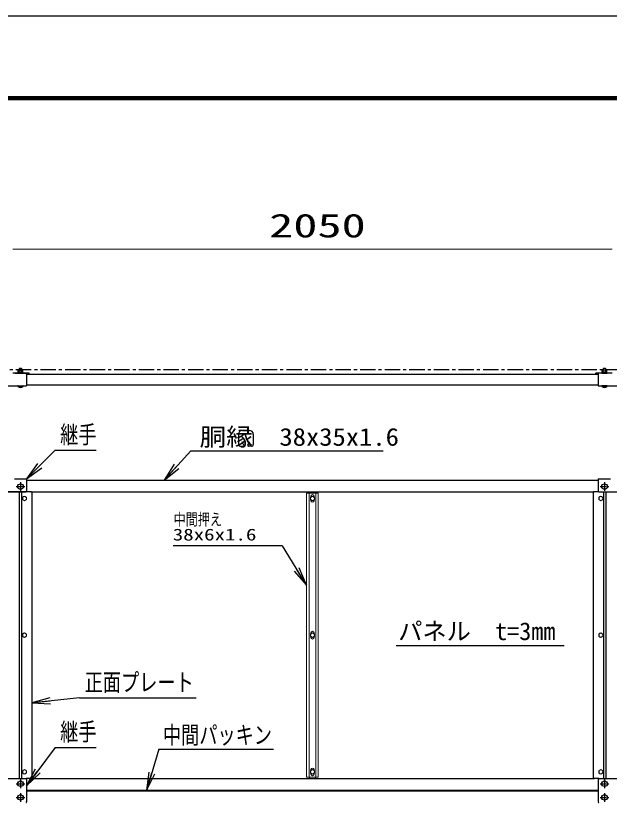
# Model space of a CAD drawing. Units: millimetres, scale not verified. Extents: x -6234 to 6240, y -4411 to 4409.
# Drawn here: x -4658 to -2726, y 1849 to 4409 of the extents above; entities that cross this region are included whole.
import ezdxf
from ezdxf.enums import TextEntityAlignment as Align

# ---------------------------------------------------------------- set-up
doc = ezdxf.new("R2010")
doc.units = ezdxf.units.MM
doc.header["$LTSCALE"] = 20
doc.linetypes.add('USER3', pattern=[4, 2.5, -0.5, 0.5, -0.5])
doc.linetypes.add('USER4', pattern=[1.125, 0.75, -0.125, 0.125, -0.125])
doc.layers.add('0-0_WAKU', color=7, linetype='Continuous')
for name, color, linetype, lineweight in [('0-1_0', 7, 'Continuous', 25), ('0-3_1', 7, 'Continuous', 25), ('0-5_SCALE', 7, 'Continuous', 25), ('0-6_支柱', 7, 'Continuous', 25), ('0-7_継手-案-', 7, 'Continuous', 25), ('0-8_ボルト', 7, 'Continuous', 25), ('0-E_胴縁', 7, 'Continuous', 25), ('0-F_D-STR3', 7, 'Continuous', 13)]:
    doc.layers.add(name, color=color, linetype=linetype, lineweight=lineweight)
doc.styles.add('ＭＳ ゴシック', font='')
doc.styles.get('ＭＳ ゴシック').set_extended_font_data('MS Gothic')

# ---------------------------------------------------------------- blocks, each defined once
blk = doc.blocks.new('A2_ver14_社名無')
at = {"layer": '0-1_0', "color": 3}
blk.add_lwpolyline([(-11900, 8420), (-20, 8420), (-20, 20), (-11900, 20)], close=True, dxfattribs=at)
at = {"layer": '0-1_0'}
for points in [[(-11500, 8170), (-420, 8170), (-420, 270), (-11500, 270)], [(-11497.5, 8167.5), (-422.5, 8167.5), (-422.5, 272.5), (-11497.5, 272.5)], [(-11495, 8165), (-425, 8165), (-425, 275), (-11495, 275)], [(-11492.5, 8162.5), (-427.5, 8162.5), (-427.5, 277.5), (-11492.5, 277.5)], [(-11490, 8160), (-430, 8160), (-430, 280), (-11490, 280)]]:
    blk.add_lwpolyline(points, close=True, dxfattribs=at)
blk = doc.blocks.new('DARROWS')
at = {"layer": '0-1_0'}
blk.add_line((0, 0), (-19.982, 0), dxfattribs=at)
blk.add_lwpolyline([(-20, -3.333), (0, 0), (-20, 3.333)], dxfattribs=at)

msp = doc.modelspace()

# ---------------------------------------------------------------- linework, layer by layer
at = {"layer": '0-1_0'}
for p, q in [((-3920.14, 3059.55), (-3897.16, 3059.55)), ((-3932.81, 3046.88), (-3932.81, 3014.03)), ((-3914.99, 3011.5), (-3921.17, 3022.21)), ((-3902.32, 3011.5), (-3896.13, 3022.21)), ((-3884.49, 3046.88), (-3884.49, 3014.03)), ((-3926.48, 3007.7), (-3917.18, 3007.7)), ((-3890.83, 3007.7), (-3900.12, 3007.7)), ((-4529.53, 2995.08), (-4619.91, 2903.69)), ((-4088.36, 2993.29), (-4172.35, 2900.07)), ((-4088.36, 2993.29), (-3461.59, 2993.29)), ((-3791.15, 2683.64), (-3713.53, 2558.16)), ((-4449.67, 2189.24), (-4602.03, 2172.54)), ((-4529.53, 2027.66), (-4620.24, 1904.8)), ((-4191.61, 2022.09), (-4231, 1889.6))]:
    msp.add_line(p, q, dxfattribs=at)
for centre, radius, start, end in [((-3920.14, 3046.88), 12.67, 90, 180), ((-3897.16, 3046.88), 12.67, 0, 90), ((-3926.48, 3014.03), 6.33, 180, 270), ((-3917.18, 3010.23), 2.53, 270, 30), ((-3900.12, 3010.23), 2.53, 150, 270), ((-3890.83, 3014.03), 6.33, 270, 0)]:
    msp.add_arc(centre, radius, start, end, dxfattribs=at)
at = {"layer": '0-3_1'}
for p, q in [((-4659.02, 3245.79), (-4625.02, 3245.79)), ((-4622.02, 3242.79), (-4622.02, 3204.39)), ((-2762.02, 3243.79), (-2762.02, 3204.39)), ((-2724.02, 3245.79), (-2760.02, 3245.79)), ((-4737.02, 3204.39), (-4622.02, 3204.39)), ((-2762.02, 3204.39), (-2572.02, 3204.39)), ((-4529.53, 2995.08), (-4395.63, 2995.08)), ((-4662.02, 2901.56), (-4622.02, 2901.56)), ((-4622.02, 2901.56), (-4622.02, 2861.86)), ((-2762.02, 2901.54), (-2722.02, 2901.54)), ((-2762.02, 2901.54), (-2762.02, 2861.84)), ((-4735.02, 2859.86), (-4624.02, 2859.86)), ((-2760.02, 2859.84), (-2574.02, 2859.84)), ((-4636.01, 2841.6), (-4636.01, 2834.08)), ((-2760.86, 2841.61), (-2760.86, 2834.1)), ((-3791.15, 2683.64), (-4145.83, 2683.64)), ((-4636.01, 2396.6), (-4636.01, 2389.08)), ((-2760.86, 2396.61), (-2760.86, 2389.1)), ((-3419.25, 2359.44), (-2873.48, 2359.44)), ((-4449.67, 2189.24), (-4070, 2189.24)), ((-4529.53, 2027.66), (-4395.63, 2027.66)), ((-4191.61, 2022.09), (-3818.85, 2022.09)), ((-4636.01, 1951.6), (-4636.01, 1944.08)), ((-2760.86, 1951.61), (-2760.86, 1944.1)), ((-4735.02, 1925.84), (-4624.02, 1925.84)), ((-4622.02, 1923.84), (-4622.02, 1849.84)), ((-2762.02, 1923.84), (-2762.02, 1849.84)), ((-2760.02, 1925.84), (-2574.02, 1925.84))]:
    msp.add_line(p, q, dxfattribs=at)
for centre, radius, start, end in [((-4625.02, 3242.79), 3, 0, 90), ((-2760.02, 3243.79), 2, 90, 180), ((-4624.02, 2861.86), 2, 270, 0), ((-2760.02, 2861.84), 2, 180, 270), ((-4624.02, 1923.84), 2, 0, 90), ((-2760.02, 1923.84), 2, 90, 180), ((-4624.02, 1849.84), 2, 270, 0), ((-2760.02, 1849.84), 2, 180, 270)]:
    msp.add_arc(centre, radius, start, end, dxfattribs=at)
at = {"layer": '0-5_SCALE', "lineweight": 15}
msp.add_line((-2717.02, 3649.59), (-4667.02, 3649.59), dxfattribs=at)
at = {"layer": '0-5_SCALE', "linetype": 'USER3'}
msp.add_line((-4817.02, 3257.59), (-2045.54, 3257.59), dxfattribs=at)
at = {"layer": '0-5_SCALE'}
for p, q in [((-4622.02, 3242.59), (-2762.02, 3242.59)), ((-4622.02, 3207.59), (-2762.02, 3207.59))]:
    msp.add_line(p, q, dxfattribs=at)
at = {"layer": '0-6_支柱'}
for p, q in [((-4608.01, 2859.84), (-4735.02, 2859.84)), ((-4646.48, 2859.86), (-4646.48, 1925.84)), ((-4638.51, 2859.86), (-4638.51, 1925.84)), ((-4605.01, 2856.84), (-4605.01, 1928.84)), ((-2778.86, 2856.84), (-2778.86, 1928.84)), ((-2760.02, 2859.84), (-2775.86, 2859.84)), ((-2745.36, 2859.84), (-2745.36, 1925.84)), ((-2737.39, 2859.84), (-2737.39, 1925.84)), ((-4608.01, 1925.84), (-4624.02, 1925.84)), ((-2760.02, 1925.84), (-2775.86, 1925.84))]:
    msp.add_line(p, q, dxfattribs=at)
for centre, start, end in [((-4608.01, 2856.84), 0, 90), ((-2775.86, 2856.84), 90, 180), ((-4608.01, 1928.84), 270, 0), ((-2775.86, 1928.84), 180, 270)]:
    msp.add_arc(centre, 3, start, end, dxfattribs=at)
at = {"layer": '0-7_継手-案-'}
for p, q in [((-4614.02, 3245.79), (-4667.02, 3245.79)), ((-4614.02, 3242.59), (-4622.02, 3242.59)), ((-4614.02, 3242.59), (-4614.02, 3245.79)), ((-2717.02, 3245.79), (-2770.02, 3245.79)), ((-2770.02, 3242.59), (-2770.02, 3245.79)), ((-2762.02, 3242.59), (-2770.02, 3242.59))]:
    msp.add_line(p, q, dxfattribs=at)
at = {"layer": '0-8_ボルト'}
for p, q in [((-4649.52, 3250), (-4649.52, 3254.48)), ((-4647.77, 3255.94), (-4647.77, 3258.02)), ((-4647.77, 3255.49), (-4636.27, 3255.49)), ((-4646.02, 3250), (-4646.02, 3254.48)), ((-4638.02, 3250), (-4638.02, 3254.48)), ((-4636.27, 3255.94), (-4636.27, 3258.02)), ((-4634.52, 3250), (-4634.52, 3254.48)), ((-2749.52, 3250), (-2749.52, 3254.48)), ((-2747.77, 3255.94), (-2747.77, 3258.02)), ((-2736.27, 3255.49), (-2747.77, 3255.49)), ((-2746.02, 3250), (-2746.02, 3254.48)), ((-2738.02, 3250), (-2738.02, 3254.48)), ((-2736.27, 3255.94), (-2736.27, 3258.02)), ((-2734.52, 3250), (-2734.52, 3254.48)), ((-4633.02, 3245.79), (-4651.02, 3245.79)), ((-4634.32, 3248.99), (-4649.72, 3248.99)), ((-4649.72, 3246.99), (-4649.72, 3248.99)), ((-4634.32, 3246.99), (-4649.72, 3246.99)), ((-4647.77, 3248.99), (-4636.27, 3248.99)), ((-4647.77, 3248.99), (-4636.27, 3248.99)), ((-4634.32, 3246.99), (-4634.32, 3248.99)), ((-4633.02, 3246.99), (-4633.02, 3245.79)), ((-2751.02, 3246.99), (-2751.02, 3245.79)), ((-2751.02, 3245.79), (-2733.02, 3245.79)), ((-2749.72, 3248.99), (-2734.32, 3248.99)), ((-2749.72, 3246.99), (-2749.72, 3248.99)), ((-2749.72, 3246.99), (-2734.32, 3246.99)), ((-2736.27, 3248.99), (-2747.77, 3248.99)), ((-2736.27, 3248.99), (-2747.77, 3248.99)), ((-2734.32, 3246.99), (-2734.32, 3248.99)), ((-4651.02, 3202.19), (-4651.02, 3203.29)), ((-4651.02, 3202.19), (-4633.02, 3202.19)), ((-4649.92, 3204.39), (-4634.12, 3204.39)), ((-4633.02, 3202.19), (-4633.02, 3203.29)), ((-2751.02, 3202.19), (-2751.02, 3203.29)), ((-2733.02, 3202.19), (-2751.02, 3202.19)), ((-2734.12, 3204.39), (-2749.92, 3204.39)), ((-2733.02, 3202.19), (-2733.02, 3203.29))]:
    msp.add_line(p, q, dxfattribs=at)
at = {"layer": '0-8_ボルト', "linetype": 'USER4'}
for p, q in [((-4656.02, 2876.56), (-4628.02, 2876.56)), ((-4642.02, 2890.56), (-4642.02, 2862.56)), ((-2756.02, 2876.56), (-2728.02, 2876.56)), ((-2742.02, 2890.56), (-2742.02, 2862.56)), ((-4642.02, 1923.14), (-4642.02, 1895.14)), ((-2742.02, 1923.14), (-2742.02, 1895.14)), ((-4656.02, 1909.14), (-4628.02, 1909.14)), ((-2756.02, 1909.14), (-2728.02, 1909.14)), ((-4642.02, 1878.54), (-4642.02, 1850.54)), ((-2742.02, 1878.54), (-2742.02, 1850.54)), ((-4656.02, 1864.54), (-4628.02, 1864.54)), ((-2756.02, 1864.54), (-2728.02, 1864.54))]:
    msp.add_line(p, q, dxfattribs=at)
at = {"layer": '0-8_ボルト'}
for points in [[(-4633.02, 3246.99), (-4651.02, 3246.99), (-4651.02, 3245.79)], [(-2751.02, 3246.99), (-2733.02, 3246.99), (-2733.02, 3245.79)]]:
    msp.add_lwpolyline(points, dxfattribs=at)
for centre in [(-4642.02, 2876.56), (-2742.02, 2876.56), (-4642.02, 1909.14), (-2742.02, 1909.14), (-4642.02, 1864.54), (-2742.02, 1864.54)]:
    msp.add_circle(centre, 9, dxfattribs=at)
for centre, radius, start, end in [((-4647.77, 3253.47), 2.02, 30, 150), ((-4648.27, 3255.94), 0.5, 281.44081, 0), ((-4642.02, 3254.99), 6.5, 27.79577, 152.20423), ((-4642.02, 3247.07), 8.42, 61.64827, 118.35173), ((-4636.27, 3253.47), 2.02, 30, 150), ((-4635.77, 3255.94), 0.5, 180, 258.55919), ((-2747.77, 3253.47), 2.02, 30, 150), ((-2748.27, 3255.94), 0.5, 281.44081, 0), ((-2742.02, 3254.99), 6.5, 27.79577, 152.20423), ((-2742.02, 3247.07), 8.42, 61.64827, 118.35173), ((-2736.27, 3253.47), 2.02, 30, 150), ((-2735.77, 3255.94), 0.5, 180, 258.55919), ((-4647.77, 3251.01), 2.02, 210, 330), ((-4642.02, 3257.41), 8.42, 241.64827, 298.35173), ((-4636.27, 3251.01), 2.02, 210, 330), ((-2747.77, 3251.01), 2.02, 210, 330), ((-2742.02, 3257.41), 8.42, 241.64827, 298.35173), ((-2736.27, 3251.01), 2.02, 210, 330), ((-4649.92, 3203.29), 1.1, 90, 180), ((-4642.02, 3216.47), 16.88, 237.77316, 302.22684), ((-4634.12, 3203.29), 1.1, 0, 90), ((-2749.92, 3203.29), 1.1, 90, 180), ((-2742.02, 3216.47), 16.88, 237.77316, 302.22684), ((-2734.12, 3203.29), 1.1, 0, 90)]:
    msp.add_arc(centre, radius, start, end, dxfattribs=at)
at = {"layer": '0-E_胴縁'}
for p, q in [((-4622.02, 2897.84), (-2762.02, 2897.84)), ((-4608.01, 2859.84), (-2775.86, 2859.84)), ((-4608.01, 1925.84), (-2774.16, 1925.84)), ((-4622.02, 1887.84), (-2762.02, 1887.84)), ((-4622.02, 1885.84), (-2762.02, 1885.84))]:
    msp.add_line(p, q, dxfattribs=at)
at = {"layer": '0-F_D-STR3'}
for p, q in [((-4629.51, 2845.34), (-4636.01, 2841.6)), ((-4629.51, 2845.34), (-4623.01, 2841.6)), ((-3711.02, 2855.34), (-3673.02, 2855.34)), ((-3702.02, 2855.34), (-3702.02, 2859.84)), ((-3692.02, 2845.34), (-3698.52, 2841.6)), ((-3697.02, 2845.2), (-3697.02, 2845.34)), ((-3697.02, 2842.46), (-3697.02, 2845.34)), ((-3697.02, 2845.34), (-3697.02, 2842.46)), ((-3692.02, 2850.34), (-3691.82, 2850.34)), ((-3692.02, 2845.34), (-3685.52, 2841.6)), ((-3687.02, 2845.2), (-3687.02, 2845.34)), ((-3687.02, 2842.46), (-3687.02, 2845.34)), ((-3687.02, 2845.34), (-3687.02, 2842.46)), ((-3682.02, 2855.34), (-3682.02, 2859.84)), ((-2754.36, 2845.36), (-2760.86, 2841.61)), ((-2754.36, 2845.36), (-2747.86, 2841.61)), ((-4629.51, 2830.34), (-4636.01, 2834.08)), ((-4629.51, 2830.34), (-4623.01, 2834.08)), ((-4623.01, 2841.6), (-4623.01, 2834.08)), ((-3698.52, 2841.6), (-3698.52, 2834.08)), ((-3692.02, 2830.34), (-3698.52, 2834.08)), ((-3697.02, 2833.22), (-3697.02, 2830.34)), ((-3697.02, 2830.34), (-3697.02, 2830.48)), ((-3692.02, 2830.34), (-3685.52, 2834.08)), ((-3687.02, 2833.22), (-3687.02, 2830.34)), ((-3687.02, 2830.34), (-3687.02, 2830.48)), ((-3685.52, 2841.6), (-3685.52, 2834.08)), ((-2754.36, 2830.36), (-2760.86, 2834.1)), ((-2754.36, 2830.36), (-2747.86, 2834.1)), ((-2747.86, 2841.61), (-2747.86, 2834.1)), ((-4629.51, 2400.34), (-4636.01, 2396.6)), ((-4629.51, 2385.34), (-4636.01, 2389.08)), ((-4629.51, 2400.34), (-4623.01, 2396.6)), ((-4629.51, 2385.34), (-4623.01, 2389.08)), ((-4623.01, 2396.6), (-4623.01, 2389.08)), ((-3692.02, 2400.34), (-3698.52, 2396.6)), ((-3698.52, 2396.6), (-3698.52, 2389.08)), ((-3692.02, 2385.34), (-3698.52, 2389.08)), ((-3697.02, 2397.46), (-3697.02, 2400.34)), ((-3697.02, 2385.34), (-3697.02, 2388.22)), ((-3692.02, 2400.34), (-3685.52, 2396.6)), ((-3692.02, 2385.34), (-3685.52, 2389.08)), ((-3687.02, 2397.46), (-3687.02, 2400.34)), ((-3687.02, 2385.34), (-3687.02, 2388.22)), ((-3685.52, 2396.6), (-3685.52, 2389.08)), ((-2754.36, 2400.36), (-2760.86, 2396.61)), ((-2754.36, 2385.36), (-2760.86, 2389.1)), ((-2754.36, 2400.36), (-2747.86, 2396.61)), ((-2754.36, 2385.36), (-2747.86, 2389.1)), ((-2747.86, 2396.61), (-2747.86, 2389.1)), ((-4629.51, 1955.34), (-4636.01, 1951.6)), ((-4629.51, 1955.34), (-4623.01, 1951.6)), ((-4623.01, 1951.6), (-4623.01, 1944.08)), ((-3692.02, 1955.34), (-3698.52, 1951.6)), ((-3698.52, 1951.6), (-3698.52, 1944.08)), ((-3697.02, 1952.46), (-3697.02, 1955.34)), ((-3697.02, 1955.34), (-3697.02, 1952.46)), ((-3692.02, 1960.34), (-3691.82, 1960.34)), ((-3692.02, 1955.34), (-3685.52, 1951.6)), ((-3687.02, 1952.46), (-3687.02, 1955.34)), ((-3687.02, 1955.34), (-3687.02, 1952.46)), ((-3685.52, 1951.6), (-3685.52, 1944.08)), ((-2754.36, 1955.36), (-2760.86, 1951.61)), ((-2754.36, 1955.36), (-2747.86, 1951.61)), ((-2747.86, 1951.61), (-2747.86, 1944.1)), ((-4629.51, 1940.34), (-4636.01, 1944.08)), ((-4629.51, 1940.34), (-4623.01, 1944.08)), ((-3711.02, 1930.34), (-3673.02, 1930.34)), ((-3702.02, 1930.34), (-3702.02, 1925.84)), ((-3692.02, 1940.34), (-3698.52, 1944.08)), ((-3697.02, 1943.22), (-3697.02, 1940.34)), ((-3692.02, 1940.34), (-3685.52, 1944.08)), ((-3687.02, 1943.22), (-3687.02, 1940.34)), ((-3682.02, 1930.34), (-3682.02, 1925.84)), ((-2754.36, 1940.36), (-2760.86, 1944.1)), ((-2754.36, 1940.36), (-2747.86, 1944.1))]:
    msp.add_line(p, q, dxfattribs=at)
for points in [[(-3711.02, 2855.34), (-3711.02, 2392.84), (-3711.02, 1930.34)], [(-3703.02, 2855.34), (-3703.02, 2392.84), (-3703.02, 1930.34)], [(-3681.02, 2855.34), (-3681.02, 2392.84), (-3681.02, 1930.34)], [(-3673.02, 2855.34), (-3673.02, 2392.84), (-3673.02, 1930.34)]]:
    msp.add_lwpolyline(points, dxfattribs=at)
for centre in [(-4629.51, 2837.84), (-3692.02, 2837.84), (-2754.36, 2837.86), (-4629.51, 2392.84), (-3692.02, 2392.84), (-2754.36, 2392.86), (-4629.51, 1947.84), (-3692.02, 1947.84), (-2754.36, 1947.86)]:
    msp.add_circle(centre, 6.5, dxfattribs=at)
for centre, start, end in [((-3692.02, 2845.34), 90, 180), ((-3692.02, 2845.34), 0, 90), ((-3692.02, 2830.34), 180, 270), ((-3692.02, 2830.34), 270, 0), ((-3692.02, 2400.34), 0, 180), ((-3692.02, 2385.34), 180, 0), ((-3692.02, 1955.34), 90, 180), ((-3692.02, 1955.34), 0, 90), ((-3692.02, 1940.34), 180, 270), ((-3692.02, 1940.34), 270, 0)]:
    msp.add_arc(centre, 5, start, end, dxfattribs=at)

# ---------------------------------------------------------------- block references
at = {"layer": '0-0_WAKU', "xscale": 1.05, "yscale": 1.05}
msp.add_blockref('A2_ver14_社名無', (6260.53, -4431.51), dxfattribs=at)
at = {"layer": '0-1_0', "xscale": 3, "yscale": 3}
for p, rotation in [((-4622.02, 2901.56), 225.317), ((-4174.36, 2897.84), 227.9826), ((-3711.95, 2555.61), 301.73952), ((-4605.01, 2172.21), 186.25494), ((-4622.02, 1902.39), 233.56058), ((-4231.85, 1886.73), 253.44365)]:
    msp.add_blockref('DARROWS', p, dxfattribs=dict(at, rotation=rotation))

# ---------------------------------------------------------------- texts
at = {"layer": '0-1_0', "style": 'ＭＳ ゴシック'}
for s, height, width, p in [('継手', 57.77, 0.75, (-4512.93, 2999.63)), ('胴縁  38x35x1.6', 57.73, 1.1, (-4059.23, 2992.15)), ('中間押え', 38.48, 0.75, (-4143.8, 2739.15)), ('38x6x1.6', 38.48, 1.3, (-4146.71, 2689.55)), ('正面プレート', 57.77, 0.75, (-4433.07, 2193.19)), ('継手', 57.77, 0.75, (-4512.93, 2032.21)), ('中間パッキン', 57.77, 0.75, (-4178.41, 2021.74))]:
    msp.add_text(s, height=height, dxfattribs=dict(at, width=width)).set_placement(p, align=Align.BOTTOM_LEFT)
msp.add_text('パネル\u3000t=3mm', height=57.77, dxfattribs=at).set_placement((-3413.16, 2359.53), align=Align.BOTTOM_LEFT)
at = {"layer": '0-5_SCALE', "style": 'ＭＳ ゴシック', "width": 1.5}
msp.add_text('2050', height=76.98, dxfattribs=at).set_placement((-3832.97, 3664.78), align=Align.BOTTOM_LEFT)

doc.saveas('drawing.dxf')
